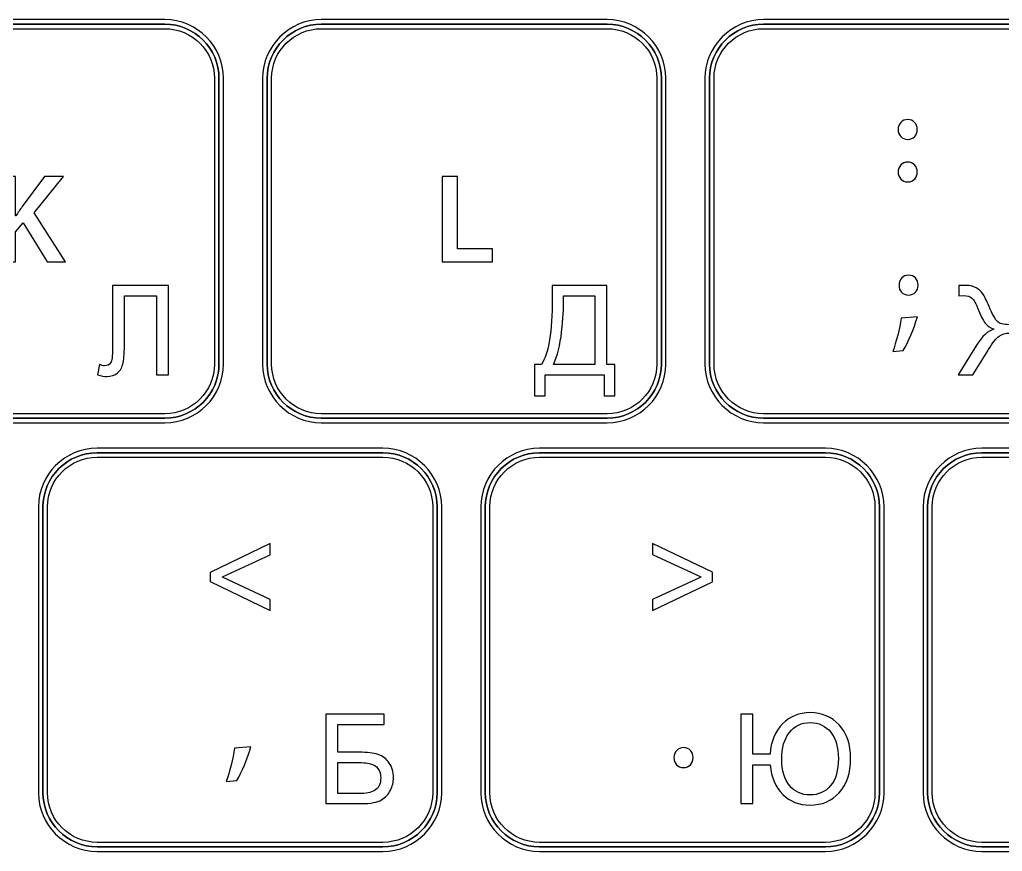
# Model space of a CAD drawing. Header units: millimetres. Extents: x -129 to 142, y -94 to 111.
# Drawn here: x 43.45 to 85.39, y 27.02 to 62.53 of the extents above; entities that cross this region are included whole.
import ezdxf

# ---------------------------------------------------------------- set-up
doc = ezdxf.new("R2010")
doc.units = ezdxf.units.MM
doc.header["$MEASUREMENT"] = 0
doc.layers.add('layer 1', color=7, linetype='Continuous')

msp = doc.modelspace()

# ---------------------------------------------------------------- linework, layer by layer
at = {"layer": 'layer 1', "color": 7, "lineweight": 25}
for points, knots in [([(49.6437, 45.3236), (49.6437, 45.3236), (37.4427, 45.3236), (37.4427, 45.3236), (37.4427, 45.3236), (36.062, 45.3236), (34.9376, 46.4474), (34.9376, 47.8281), (34.9376, 47.8281), (34.9376, 47.8281), (34.9376, 60.0295), (34.9376, 60.0295), (34.9376, 60.0295), (34.9376, 61.4102), (36.062, 62.5336), (37.4427, 62.5336), (37.4427, 62.5336), (37.4427, 62.5336), (49.6437, 62.5336), (49.6437, 62.5336), (49.6437, 62.5336), (51.0252, 62.5336), (52.1482, 61.4102), (52.1482, 60.0295), (52.1482, 60.0295), (52.1482, 60.0295), (52.1482, 47.8281), (52.1482, 47.8281), (52.1482, 47.8281), (52.1482, 46.4474), (51.0252, 45.3236), (49.6437, 45.3236)], [0, 0, 0, 0, 0.1111111, 0.1111111, 0.1111111, 0.1111111, 0.2222222, 0.2222222, 0.2222222, 0.2222222, 0.3333333, 0.3333333, 0.3333333, 0.3333333, 0.4444444, 0.4444444, 0.4444444, 0.4444444, 0.5555556, 0.5555556, 0.5555556, 0.5555556, 0.6666667, 0.6666667, 0.6666667, 0.6666667, 0.7777778, 0.7777778, 0.7777778, 0.7777778, 1, 1, 1, 1]), ([(68.524, 45.3236), (68.524, 45.3236), (56.3231, 45.3236), (56.3231, 45.3236), (56.3231, 45.3236), (54.9424, 45.3236), (53.819, 46.4474), (53.819, 47.8281), (53.819, 47.8281), (53.819, 47.8281), (53.819, 60.0295), (53.819, 60.0295), (53.819, 60.0295), (53.819, 61.4102), (54.9424, 62.5336), (56.3231, 62.5336), (56.3231, 62.5336), (56.3231, 62.5336), (68.524, 62.5336), (68.524, 62.5336), (68.524, 62.5336), (69.9042, 62.5336), (71.028, 61.4102), (71.028, 60.0295), (71.028, 60.0295), (71.028, 60.0295), (71.028, 47.8281), (71.028, 47.8281), (71.028, 47.8281), (71.028, 46.4474), (69.9042, 45.3236), (68.524, 45.3236)], [0, 0, 0, 0, 0.1111111, 0.1111111, 0.1111111, 0.1111111, 0.2222222, 0.2222222, 0.2222222, 0.2222222, 0.3333333, 0.3333333, 0.3333333, 0.3333333, 0.4444444, 0.4444444, 0.4444444, 0.4444444, 0.5555556, 0.5555556, 0.5555556, 0.5555556, 0.6666667, 0.6666667, 0.6666667, 0.6666667, 0.7777778, 0.7777778, 0.7777778, 0.7777778, 1, 1, 1, 1]), ([(87.4034, 45.3236), (87.4034, 45.3236), (75.203, 45.3236), (75.203, 45.3236), (75.203, 45.3236), (73.8208, 45.3236), (72.6979, 46.4474), (72.6979, 47.8281), (72.6979, 47.8281), (72.6979, 47.8281), (72.6979, 60.0295), (72.6979, 60.0295), (72.6979, 60.0295), (72.6979, 61.4102), (73.8208, 62.5336), (75.203, 62.5336), (75.203, 62.5336), (75.203, 62.5336), (87.4034, 62.5336), (87.4034, 62.5336), (87.4034, 62.5336), (88.7851, 62.5336), (89.9085, 61.4102), (89.9085, 60.0295), (89.9085, 60.0295), (89.9085, 60.0295), (89.9085, 47.8281), (89.9085, 47.8281), (89.9085, 47.8281), (89.9085, 46.4474), (88.7851, 45.3236), (87.4034, 45.3236)], [0, 0, 0, 0, 0.1111111, 0.1111111, 0.1111111, 0.1111111, 0.2222222, 0.2222222, 0.2222222, 0.2222222, 0.3333333, 0.3333333, 0.3333333, 0.3333333, 0.4444444, 0.4444444, 0.4444444, 0.4444444, 0.5555556, 0.5555556, 0.5555556, 0.5555556, 0.6666667, 0.6666667, 0.6666667, 0.6666667, 0.7777778, 0.7777778, 0.7777778, 0.7777778, 1, 1, 1, 1]), ([(37.4427, 62.148), (37.4427, 62.148), (37.4427, 62.148), (37.4427, 62.148), (37.4427, 62.148), (36.2733, 62.148), (35.3238, 61.1979), (35.3238, 60.0295), (35.3238, 60.0295), (35.3238, 60.0295), (35.3238, 47.8281), (35.3238, 47.8281), (35.3238, 47.8281), (35.3238, 46.6597), (36.2733, 45.7086), (37.4427, 45.7086), (37.4427, 45.7086), (37.4427, 45.7086), (49.6437, 45.7086), (49.6437, 45.7086), (49.6437, 45.7086), (50.8129, 45.7086), (51.7626, 46.6597), (51.7626, 47.8281), (51.7626, 47.8281), (51.7626, 47.8281), (51.7626, 60.0295), (51.7626, 60.0295), (51.7626, 60.0295), (51.7626, 61.1979), (50.8129, 62.148), (49.6437, 62.148), (49.6437, 62.148), (49.6437, 62.148), (37.4427, 62.148), (37.4427, 62.148)], [0, 0, 0, 0, 0.1, 0.1, 0.1, 0.1, 0.2, 0.2, 0.2, 0.2, 0.3, 0.3, 0.3, 0.3, 0.4, 0.4, 0.4, 0.4, 0.5, 0.5, 0.5, 0.5, 0.6, 0.6, 0.6, 0.6, 0.7, 0.7, 0.7, 0.7, 0.8, 0.8, 0.8, 0.8, 1, 1, 1, 1]), ([(56.3231, 62.148), (56.3231, 62.148), (56.3231, 62.148), (56.3231, 62.148), (56.3231, 62.148), (55.1547, 62.148), (54.2031, 61.1979), (54.2031, 60.0295), (54.2031, 60.0295), (54.2031, 60.0295), (54.2031, 47.8281), (54.2031, 47.8281), (54.2031, 47.8281), (54.2031, 46.6597), (55.1547, 45.7086), (56.3231, 45.7086), (56.3231, 45.7086), (56.3231, 45.7086), (68.524, 45.7086), (68.524, 45.7086), (68.524, 45.7086), (69.6919, 45.7086), (70.6434, 46.6597), (70.6434, 47.8281), (70.6434, 47.8281), (70.6434, 47.8281), (70.6434, 60.0295), (70.6434, 60.0295), (70.6434, 60.0295), (70.6434, 61.1979), (69.6919, 62.148), (68.524, 62.148), (68.524, 62.148), (68.524, 62.148), (56.3231, 62.148), (56.3231, 62.148)], [0, 0, 0, 0, 0.1, 0.1, 0.1, 0.1, 0.2, 0.2, 0.2, 0.2, 0.3, 0.3, 0.3, 0.3, 0.4, 0.4, 0.4, 0.4, 0.5, 0.5, 0.5, 0.5, 0.6, 0.6, 0.6, 0.6, 0.7, 0.7, 0.7, 0.7, 0.8, 0.8, 0.8, 0.8, 1, 1, 1, 1]), ([(75.203, 62.148), (75.203, 62.148), (75.203, 62.148), (75.203, 62.148), (75.203, 62.148), (74.0332, 62.148), (73.0835, 61.1979), (73.0835, 60.0295), (73.0835, 60.0295), (73.0835, 60.0295), (73.0835, 47.8281), (73.0835, 47.8281), (73.0835, 47.8281), (73.0835, 46.6597), (74.0332, 45.7086), (75.203, 45.7086), (75.203, 45.7086), (75.203, 45.7086), (87.4034, 45.7086), (87.4034, 45.7086), (87.4034, 45.7086), (88.5728, 45.7086), (89.5229, 46.6597), (89.5229, 47.8281), (89.5229, 47.8281), (89.5229, 47.8281), (89.5229, 60.0295), (89.5229, 60.0295), (89.5229, 60.0295), (89.5229, 61.1979), (88.5728, 62.148), (87.4034, 62.148), (87.4034, 62.148), (87.4034, 62.148), (75.203, 62.148), (75.203, 62.148)], [0, 0, 0, 0, 0.1, 0.1, 0.1, 0.1, 0.2, 0.2, 0.2, 0.2, 0.3, 0.3, 0.3, 0.3, 0.4, 0.4, 0.4, 0.4, 0.5, 0.5, 0.5, 0.5, 0.6, 0.6, 0.6, 0.6, 0.7, 0.7, 0.7, 0.7, 0.8, 0.8, 0.8, 0.8, 1, 1, 1, 1]), ([(58.9553, 27.0219), (58.9553, 27.0219), (46.754, 27.0219), (46.754, 27.0219), (46.754, 27.0219), (45.3727, 27.0219), (44.2494, 28.1458), (44.2494, 29.5265), (44.2494, 29.5265), (44.2494, 29.5265), (44.2494, 41.727), (44.2494, 41.727), (44.2494, 41.727), (44.2494, 43.1081), (45.3727, 44.2315), (46.754, 44.2315), (46.754, 44.2315), (46.754, 44.2315), (58.9553, 44.2315), (58.9553, 44.2315), (58.9553, 44.2315), (60.3366, 44.2315), (61.4604, 43.1081), (61.4604, 41.727), (61.4604, 41.727), (61.4604, 41.727), (61.4604, 29.5265), (61.4604, 29.5265), (61.4604, 29.5265), (61.4604, 28.1458), (60.3366, 27.0219), (58.9553, 27.0219)], [0, 0, 0, 0, 0.1111111, 0.1111111, 0.1111111, 0.1111111, 0.2222222, 0.2222222, 0.2222222, 0.2222222, 0.3333333, 0.3333333, 0.3333333, 0.3333333, 0.4444444, 0.4444444, 0.4444444, 0.4444444, 0.5555556, 0.5555556, 0.5555556, 0.5555556, 0.6666667, 0.6666667, 0.6666667, 0.6666667, 0.7777778, 0.7777778, 0.7777778, 0.7777778, 1, 1, 1, 1]), ([(77.8357, 27.0219), (77.8357, 27.0219), (65.6339, 27.0219), (65.6339, 27.0219), (65.6339, 27.0219), (64.2536, 27.0219), (63.1302, 28.1458), (63.1302, 29.5265), (63.1302, 29.5265), (63.1302, 29.5265), (63.1302, 41.727), (63.1302, 41.727), (63.1302, 41.727), (63.1302, 43.1081), (64.2536, 44.2315), (65.6339, 44.2315), (65.6339, 44.2315), (65.6339, 44.2315), (77.8357, 44.2315), (77.8357, 44.2315), (77.8357, 44.2315), (79.2166, 44.2315), (80.3398, 43.1081), (80.3398, 41.727), (80.3398, 41.727), (80.3398, 41.727), (80.3398, 29.5265), (80.3398, 29.5265), (80.3398, 29.5265), (80.3398, 28.1458), (79.2166, 27.0219), (77.8357, 27.0219)], [0, 0, 0, 0, 0.1111111, 0.1111111, 0.1111111, 0.1111111, 0.2222222, 0.2222222, 0.2222222, 0.2222222, 0.3333333, 0.3333333, 0.3333333, 0.3333333, 0.4444444, 0.4444444, 0.4444444, 0.4444444, 0.5555556, 0.5555556, 0.5555556, 0.5555556, 0.6666667, 0.6666667, 0.6666667, 0.6666667, 0.7777778, 0.7777778, 0.7777778, 0.7777778, 1, 1, 1, 1]), ([(96.7151, 27.0219), (96.7151, 27.0219), (84.5137, 27.0219), (84.5137, 27.0219), (84.5137, 27.0219), (83.133, 27.0219), (82.0096, 28.1458), (82.0096, 29.5265), (82.0096, 29.5265), (82.0096, 29.5265), (82.0096, 41.727), (82.0096, 41.727), (82.0096, 41.727), (82.0096, 43.1081), (83.133, 44.2315), (84.5137, 44.2315), (84.5137, 44.2315), (84.5137, 44.2315), (96.7151, 44.2315), (96.7151, 44.2315), (96.7151, 44.2315), (98.0974, 44.2315), (99.2198, 43.1081), (99.2198, 41.727), (99.2198, 41.727), (99.2198, 41.727), (99.2198, 29.5265), (99.2198, 29.5265), (99.2198, 29.5265), (99.2198, 28.1458), (98.0974, 27.0219), (96.7151, 27.0219)], [0, 0, 0, 0, 0.1111111, 0.1111111, 0.1111111, 0.1111111, 0.2222222, 0.2222222, 0.2222222, 0.2222222, 0.3333333, 0.3333333, 0.3333333, 0.3333333, 0.4444444, 0.4444444, 0.4444444, 0.4444444, 0.5555556, 0.5555556, 0.5555556, 0.5555556, 0.6666667, 0.6666667, 0.6666667, 0.6666667, 0.7777778, 0.7777778, 0.7777778, 0.7777778, 1, 1, 1, 1]), ([(46.754, 43.8465), (46.754, 43.8465), (46.754, 43.8465), (46.754, 43.8465), (46.754, 43.8465), (45.5856, 43.8465), (44.6354, 42.8962), (44.6354, 41.727), (44.6354, 41.727), (44.6354, 41.727), (44.6354, 29.5265), (44.6354, 29.5265), (44.6354, 29.5265), (44.6354, 28.3572), (45.5856, 27.4069), (46.754, 27.4069), (46.754, 27.4069), (46.754, 27.4069), (58.9553, 27.4069), (58.9553, 27.4069), (58.9553, 27.4069), (60.1247, 27.4069), (61.0753, 28.3572), (61.0753, 29.5265), (61.0753, 29.5265), (61.0753, 29.5265), (61.0753, 41.727), (61.0753, 41.727), (61.0753, 41.727), (61.0753, 42.8962), (60.1247, 43.8465), (58.9553, 43.8465), (58.9553, 43.8465), (58.9553, 43.8465), (46.754, 43.8465), (46.754, 43.8465)], [0, 0, 0, 0, 0.1, 0.1, 0.1, 0.1, 0.2, 0.2, 0.2, 0.2, 0.3, 0.3, 0.3, 0.3, 0.4, 0.4, 0.4, 0.4, 0.5, 0.5, 0.5, 0.5, 0.6, 0.6, 0.6, 0.6, 0.7, 0.7, 0.7, 0.7, 0.8, 0.8, 0.8, 0.8, 1, 1, 1, 1]), ([(65.6339, 43.8465), (65.6339, 43.8465), (65.6339, 43.8465), (65.6339, 43.8465), (65.6339, 43.8465), (64.4659, 43.8465), (63.5144, 42.8962), (63.5144, 41.727), (63.5144, 41.727), (63.5144, 41.727), (63.5144, 29.5265), (63.5144, 29.5265), (63.5144, 29.5265), (63.5144, 28.3572), (64.4659, 27.4069), (65.6339, 27.4069), (65.6339, 27.4069), (65.6339, 27.4069), (77.8357, 27.4069), (77.8357, 27.4069), (77.8357, 27.4069), (79.0037, 27.4069), (79.9548, 28.3572), (79.9548, 29.5265), (79.9548, 29.5265), (79.9548, 29.5265), (79.9548, 41.727), (79.9548, 41.727), (79.9548, 41.727), (79.9548, 42.8962), (79.0037, 43.8465), (77.8357, 43.8465), (77.8357, 43.8465), (77.8357, 43.8465), (65.6339, 43.8465), (65.6339, 43.8465)], [0, 0, 0, 0, 0.1, 0.1, 0.1, 0.1, 0.2, 0.2, 0.2, 0.2, 0.3, 0.3, 0.3, 0.3, 0.4, 0.4, 0.4, 0.4, 0.5, 0.5, 0.5, 0.5, 0.6, 0.6, 0.6, 0.6, 0.7, 0.7, 0.7, 0.7, 0.8, 0.8, 0.8, 0.8, 1, 1, 1, 1]), ([(84.5137, 43.8465), (84.5137, 43.8465), (84.5137, 43.8465), (84.5137, 43.8465), (84.5137, 43.8465), (83.3459, 43.8465), (82.3958, 42.8962), (82.3958, 41.727), (82.3958, 41.727), (82.3958, 41.727), (82.3958, 29.5265), (82.3958, 29.5265), (82.3958, 29.5265), (82.3958, 28.3572), (83.3459, 27.4069), (84.5137, 27.4069), (84.5137, 27.4069), (84.5137, 27.4069), (96.7151, 27.4069), (96.7151, 27.4069), (96.7151, 27.4069), (97.8851, 27.4069), (98.8346, 28.3572), (98.8346, 29.5265), (98.8346, 29.5265), (98.8346, 29.5265), (98.8346, 41.727), (98.8346, 41.727), (98.8346, 41.727), (98.8346, 42.8962), (97.8851, 43.8465), (96.7151, 43.8465), (96.7151, 43.8465), (96.7151, 43.8465), (84.5137, 43.8465), (84.5137, 43.8465)], [0, 0, 0, 0, 0.1, 0.1, 0.1, 0.1, 0.2, 0.2, 0.2, 0.2, 0.3, 0.3, 0.3, 0.3, 0.4, 0.4, 0.4, 0.4, 0.5, 0.5, 0.5, 0.5, 0.6, 0.6, 0.6, 0.6, 0.7, 0.7, 0.7, 0.7, 0.8, 0.8, 0.8, 0.8, 1, 1, 1, 1])]:
    msp.add_open_spline(points, degree=3, knots=knots, dxfattribs=at)
at = {"layer": 'layer 1', "color": 7}
for points in [[(51.9553, 47.8281), (51.9553, 46.5521), (50.9201, 45.5163), (49.6437, 45.5163), (49.6437, 45.5163), (49.6437, 45.5163), (37.4427, 45.5163), (37.4427, 45.5163), (37.4427, 45.5163), (36.1662, 45.5163), (35.1309, 46.5521), (35.1309, 47.8281), (35.1309, 47.8281), (35.1309, 47.8281), (35.1309, 60.0295), (35.1309, 60.0295), (35.1309, 60.0295), (35.1309, 61.306), (36.1662, 62.3413), (37.4427, 62.3413), (37.4427, 62.3413), (37.4427, 62.3413), (49.6437, 62.3413), (49.6437, 62.3413), (49.6437, 62.3413), (50.9201, 62.3413), (51.9553, 61.306), (51.9553, 60.0295), (51.9553, 60.0295), (51.9553, 60.0295), (51.9553, 47.8281), (51.9553, 47.8281)], [(70.8357, 47.8281), (70.8357, 46.5521), (69.8004, 45.5163), (68.524, 45.5163), (68.524, 45.5163), (68.524, 45.5163), (56.3231, 45.5163), (56.3231, 45.5163), (56.3231, 45.5163), (55.0466, 45.5163), (54.0103, 46.5521), (54.0103, 47.8281), (54.0103, 47.8281), (54.0103, 47.8281), (54.0103, 60.0295), (54.0103, 60.0295), (54.0103, 60.0295), (54.0103, 61.306), (55.0466, 62.3413), (56.3231, 62.3413), (56.3231, 62.3413), (56.3231, 62.3413), (68.524, 62.3413), (68.524, 62.3413), (68.524, 62.3413), (69.8004, 62.3413), (70.8357, 61.306), (70.8357, 60.0295), (70.8357, 60.0295), (70.8357, 60.0295), (70.8357, 47.8281), (70.8357, 47.8281)], [(89.7157, 47.8281), (89.7157, 46.5521), (88.6804, 45.5163), (87.4034, 45.5163), (87.4034, 45.5163), (87.4034, 45.5163), (75.203, 45.5163), (75.203, 45.5163), (75.203, 45.5163), (73.9261, 45.5163), (72.8908, 46.5521), (72.8908, 47.8281), (72.8908, 47.8281), (72.8908, 47.8281), (72.8908, 60.0295), (72.8908, 60.0295), (72.8908, 60.0295), (72.8908, 61.306), (73.9261, 62.3413), (75.203, 62.3413), (75.203, 62.3413), (75.203, 62.3413), (87.4034, 62.3413), (87.4034, 62.3413), (87.4034, 62.3413), (88.6804, 62.3413), (89.7157, 61.306), (89.7157, 60.0295), (89.7157, 60.0295), (89.7157, 60.0295), (89.7157, 47.8281), (89.7157, 47.8281)], [(61.2672, 29.5265), (61.2672, 28.2501), (60.2329, 27.2148), (58.9553, 27.2148), (58.9553, 27.2148), (58.9553, 27.2148), (46.754, 27.2148), (46.754, 27.2148), (46.754, 27.2148), (45.478, 27.2148), (44.4427, 28.2501), (44.4427, 29.5265), (44.4427, 29.5265), (44.4427, 29.5265), (44.4427, 41.727), (44.4427, 41.727), (44.4427, 41.727), (44.4427, 43.0044), (45.478, 44.0397), (46.754, 44.0397), (46.754, 44.0397), (46.754, 44.0397), (58.9553, 44.0397), (58.9553, 44.0397), (58.9553, 44.0397), (60.2329, 44.0397), (61.2672, 43.0044), (61.2672, 41.727), (61.2672, 41.727), (61.2672, 41.727), (61.2672, 29.5265), (61.2672, 29.5265)], [(80.1476, 29.5265), (80.1476, 28.2501), (79.1122, 27.2148), (77.8357, 27.2148), (77.8357, 27.2148), (77.8357, 27.2148), (65.6339, 27.2148), (65.6339, 27.2148), (65.6339, 27.2148), (64.3568, 27.2148), (63.3231, 28.2501), (63.3231, 29.5265), (63.3231, 29.5265), (63.3231, 29.5265), (63.3231, 41.727), (63.3231, 41.727), (63.3231, 41.727), (63.3231, 43.0044), (64.3568, 44.0397), (65.6339, 44.0397), (65.6339, 44.0397), (65.6339, 44.0397), (77.8357, 44.0397), (77.8357, 44.0397), (77.8357, 44.0397), (79.1122, 44.0397), (80.1476, 43.0044), (80.1476, 41.727), (80.1476, 41.727), (80.1476, 41.727), (80.1476, 29.5265), (80.1476, 29.5265)], [(99.0265, 29.5265), (99.0265, 28.2501), (97.9926, 27.2148), (96.7151, 27.2148), (96.7151, 27.2148), (96.7151, 27.2148), (84.5137, 27.2148), (84.5137, 27.2148), (84.5137, 27.2148), (83.2383, 27.2148), (82.2015, 28.2501), (82.2015, 29.5265), (82.2015, 29.5265), (82.2015, 29.5265), (82.2015, 41.727), (82.2015, 41.727), (82.2015, 41.727), (82.2015, 43.0044), (83.2383, 44.0397), (84.5137, 44.0397), (84.5137, 44.0397), (84.5137, 44.0397), (96.7151, 44.0397), (96.7151, 44.0397), (96.7151, 44.0397), (97.9926, 44.0397), (99.0265, 43.0044), (99.0265, 41.727), (99.0265, 41.727), (99.0265, 41.727), (99.0265, 29.5265), (99.0265, 29.5265)]]:
    msp.add_open_spline(points, degree=3, knots=[0, 0, 0, 0, 0.1111111, 0.1111111, 0.1111111, 0.1111111, 0.2222222, 0.2222222, 0.2222222, 0.2222222, 0.3333333, 0.3333333, 0.3333333, 0.3333333, 0.4444444, 0.4444444, 0.4444444, 0.4444444, 0.5555556, 0.5555556, 0.5555556, 0.5555556, 0.6666667, 0.6666667, 0.6666667, 0.6666667, 0.7777778, 0.7777778, 0.7777778, 0.7777778, 1, 1, 1, 1], dxfattribs=at)
at = {"layer": 'layer 1', "color": 251, "lineweight": 25}
for points in [[(37.4427, 62.3413), (37.4427, 62.3413), (49.6437, 62.3413), (49.6437, 62.3413)], [(49.6437, 62.3413), (50.9201, 62.3413), (51.9553, 61.306), (51.9553, 60.0295)], [(54.0103, 60.0295), (54.0103, 61.306), (55.0466, 62.3413), (56.3231, 62.3413)], [(56.3231, 62.3413), (56.3231, 62.3413), (68.524, 62.3413), (68.524, 62.3413)], [(68.524, 62.3413), (69.8004, 62.3413), (70.8357, 61.306), (70.8357, 60.0295)], [(72.8908, 60.0295), (72.8908, 61.306), (73.9261, 62.3413), (75.203, 62.3413)], [(75.203, 62.3413), (75.203, 62.3413), (87.4034, 62.3413), (87.4034, 62.3413)], [(51.9553, 60.0295), (51.9553, 60.0295), (51.9553, 47.8281), (51.9553, 47.8281)], [(54.0103, 47.8281), (54.0103, 47.8281), (54.0103, 60.0295), (54.0103, 60.0295)], [(70.8357, 60.0295), (70.8357, 60.0295), (70.8357, 47.8281), (70.8357, 47.8281)], [(72.8908, 47.8281), (72.8908, 47.8281), (72.8908, 60.0295), (72.8908, 60.0295)], [(51.9553, 47.8281), (51.9553, 46.5521), (50.9201, 45.5163), (49.6437, 45.5163)], [(56.3231, 45.5163), (55.0466, 45.5163), (54.0103, 46.5521), (54.0103, 47.8281)], [(70.8357, 47.8281), (70.8357, 46.5521), (69.8004, 45.5163), (68.524, 45.5163)], [(75.203, 45.5163), (73.9261, 45.5163), (72.8908, 46.5521), (72.8908, 47.8281)], [(49.6437, 45.5163), (49.6437, 45.5163), (37.4427, 45.5163), (37.4427, 45.5163)], [(68.524, 45.5163), (68.524, 45.5163), (56.3231, 45.5163), (56.3231, 45.5163)], [(87.4034, 45.5163), (87.4034, 45.5163), (75.203, 45.5163), (75.203, 45.5163)], [(44.4427, 41.727), (44.4427, 43.0044), (45.478, 44.0397), (46.754, 44.0397)], [(46.754, 44.0397), (46.754, 44.0397), (58.9553, 44.0397), (58.9553, 44.0397)], [(58.9553, 44.0397), (60.2329, 44.0397), (61.2672, 43.0044), (61.2672, 41.727)], [(63.3231, 41.727), (63.3231, 43.0044), (64.3568, 44.0397), (65.6339, 44.0397)], [(65.6339, 44.0397), (65.6339, 44.0397), (77.8357, 44.0397), (77.8357, 44.0397)], [(77.8357, 44.0397), (79.1122, 44.0397), (80.1476, 43.0044), (80.1476, 41.727)], [(82.2015, 41.727), (82.2015, 43.0044), (83.2383, 44.0397), (84.5137, 44.0397)], [(84.5137, 44.0397), (84.5137, 44.0397), (96.7151, 44.0397), (96.7151, 44.0397)], [(44.4427, 29.5265), (44.4427, 29.5265), (44.4427, 41.727), (44.4427, 41.727)], [(61.2672, 41.727), (61.2672, 41.727), (61.2672, 29.5265), (61.2672, 29.5265)], [(63.3231, 29.5265), (63.3231, 29.5265), (63.3231, 41.727), (63.3231, 41.727)], [(80.1476, 41.727), (80.1476, 41.727), (80.1476, 29.5265), (80.1476, 29.5265)], [(82.2015, 29.5265), (82.2015, 29.5265), (82.2015, 41.727), (82.2015, 41.727)], [(46.754, 27.2148), (45.478, 27.2148), (44.4427, 28.2501), (44.4427, 29.5265)], [(61.2672, 29.5265), (61.2672, 28.2501), (60.2329, 27.2148), (58.9553, 27.2148)], [(65.6339, 27.2148), (64.3568, 27.2148), (63.3231, 28.2501), (63.3231, 29.5265)], [(80.1476, 29.5265), (80.1476, 28.2501), (79.1122, 27.2148), (77.8357, 27.2148)], [(84.5137, 27.2148), (83.2383, 27.2148), (82.2015, 28.2501), (82.2015, 29.5265)], [(58.9553, 27.2148), (58.9553, 27.2148), (46.754, 27.2148), (46.754, 27.2148)], [(77.8357, 27.2148), (77.8357, 27.2148), (65.6339, 27.2148), (65.6339, 27.2148)], [(96.7151, 27.2148), (96.7151, 27.2148), (84.5137, 27.2148), (84.5137, 27.2148)]]:
    msp.add_open_spline(points, degree=3, dxfattribs=at)
at = {"layer": 'layer 1', "color": 252}
for points, knots in [([(81.3473, 57.4206), (81.1095, 57.4206), (80.9427, 57.5989), (80.9427, 57.8414), (80.9427, 57.8414), (80.9427, 58.0905), (81.1144, 58.2676), (81.3511, 58.2676), (81.3511, 58.2676), (81.5942, 58.2676), (81.7567, 58.0905), (81.7617, 57.8414), (81.7617, 57.8414), (81.7617, 57.5989), (81.6002, 57.4206), (81.3511, 57.4206), (81.3511, 57.4206), (81.3511, 57.4206), (81.3473, 57.4206), (81.3473, 57.4206)], [0, 0, 0, 0, 0.1666667, 0.1666667, 0.1666667, 0.1666667, 0.3333333, 0.3333333, 0.3333333, 0.3333333, 0.5, 0.5, 0.5, 0.5, 0.6666667, 0.6666667, 0.6666667, 0.6666667, 1, 1, 1, 1]), ([(81.3473, 55.6035), (81.3473, 55.6035), (81.3473, 55.6035), (81.3473, 55.6035), (81.3473, 55.6035), (81.1095, 55.6035), (80.9427, 55.7866), (80.9427, 56.0243), (80.9427, 56.0243), (80.9427, 56.2714), (81.1144, 56.4505), (81.3511, 56.4505), (81.3511, 56.4505), (81.5942, 56.4505), (81.7567, 56.2772), (81.7617, 56.0243), (81.7617, 56.0243), (81.7617, 55.7866), (81.6002, 55.6035), (81.3511, 55.6035), (81.3511, 55.6035), (81.3511, 55.6035), (81.3473, 55.6035), (81.3473, 55.6035)], [0, 0, 0, 0, 0.1428571, 0.1428571, 0.1428571, 0.1428571, 0.2857143, 0.2857143, 0.2857143, 0.2857143, 0.4285714, 0.4285714, 0.4285714, 0.4285714, 0.5714286, 0.5714286, 0.5714286, 0.5714286, 0.7142857, 0.7142857, 0.7142857, 0.7142857, 1, 1, 1, 1]), ([(42.6147, 55.8306), (42.6147, 55.8306), (43.2723, 55.8306), (43.2723, 55.8306), (43.2723, 55.8306), (43.2723, 55.8306), (43.2723, 54.1577), (43.2723, 54.1577), (43.2723, 54.1577), (43.2723, 54.1577), (43.289, 54.1577), (43.289, 54.1577), (43.289, 54.1577), (43.3751, 54.2986), (43.4661, 54.4273), (43.5536, 54.5526), (43.5536, 54.5526), (43.5536, 54.5526), (44.5019, 55.8306), (44.5019, 55.8306), (44.5019, 55.8306), (44.5019, 55.8306), (45.3219, 55.8306), (45.3219, 55.8306), (45.3219, 55.8306), (45.3219, 55.8306), (44.0709, 54.283), (44.0709, 54.283), (44.0709, 54.283), (44.0709, 54.283), (45.4031, 52.1943), (45.4031, 52.1943), (45.4031, 52.1943), (45.4031, 52.1943), (44.6261, 52.1943), (44.6261, 52.1943), (44.6261, 52.1943), (44.6261, 52.1943), (43.5962, 53.8618), (43.5962, 53.8618), (43.5962, 53.8618), (43.5962, 53.8618), (43.2723, 53.4732), (43.2723, 53.4732), (43.2723, 53.4732), (43.2723, 53.4732), (43.2723, 52.1943), (43.2723, 52.1943), (43.2723, 52.1943), (43.2723, 52.1943), (42.6147, 52.1943), (42.6147, 52.1943), (42.6147, 52.1943), (42.6147, 52.1943), (42.6147, 55.8306), (42.6147, 55.8306)], [0, 0, 0, 0, 0.0666667, 0.0666667, 0.0666667, 0.0666667, 0.1333333, 0.1333333, 0.1333333, 0.1333333, 0.2, 0.2, 0.2, 0.2, 0.2666667, 0.2666667, 0.2666667, 0.2666667, 0.3333333, 0.3333333, 0.3333333, 0.3333333, 0.4, 0.4, 0.4, 0.4, 0.4666667, 0.4666667, 0.4666667, 0.4666667, 0.5333333, 0.5333333, 0.5333333, 0.5333333, 0.6, 0.6, 0.6, 0.6, 0.6666667, 0.6666667, 0.6666667, 0.6666667, 0.7333333, 0.7333333, 0.7333333, 0.7333333, 0.8, 0.8, 0.8, 0.8, 0.8666667, 0.8666667, 0.8666667, 0.8666667, 1, 1, 1, 1]), ([(61.4756, 55.8306), (61.4756, 55.8306), (62.1401, 55.8306), (62.1401, 55.8306), (62.1401, 55.8306), (62.1401, 55.8306), (62.1401, 52.7501), (62.1401, 52.7501), (62.1401, 52.7501), (62.1401, 52.7501), (63.6337, 52.7501), (63.6337, 52.7501), (63.6337, 52.7501), (63.6337, 52.7501), (63.6337, 52.1943), (63.6337, 52.1943), (63.6337, 52.1943), (63.6337, 52.1943), (61.4756, 52.1943), (61.4756, 52.1943), (61.4756, 52.1943), (61.4756, 52.1943), (61.4756, 55.8306), (61.4756, 55.8306)], [0, 0, 0, 0, 0.1428571, 0.1428571, 0.1428571, 0.1428571, 0.2857143, 0.2857143, 0.2857143, 0.2857143, 0.4285714, 0.4285714, 0.4285714, 0.4285714, 0.5714286, 0.5714286, 0.5714286, 0.5714286, 0.7142857, 0.7142857, 0.7142857, 0.7142857, 1, 1, 1, 1]), ([(81.3785, 50.7764), (81.3785, 50.7764), (81.3785, 50.7764), (81.3785, 50.7764), (81.3785, 50.7764), (81.1412, 50.7764), (80.9743, 50.9535), (80.9799, 51.1962), (80.9799, 51.1962), (80.9799, 51.4452), (81.1472, 51.6224), (81.3845, 51.6224), (81.3845, 51.6224), (81.6276, 51.6224), (81.7891, 51.4452), (81.7945, 51.1962), (81.7945, 51.1962), (81.7945, 50.9535), (81.632, 50.7764), (81.3845, 50.7764), (81.3845, 50.7764), (81.3845, 50.7764), (81.3785, 50.7764), (81.3785, 50.7764)], [0, 0, 0, 0, 0.1428571, 0.1428571, 0.1428571, 0.1428571, 0.2857143, 0.2857143, 0.2857143, 0.2857143, 0.4285714, 0.4285714, 0.4285714, 0.4285714, 0.5714286, 0.5714286, 0.5714286, 0.5714286, 0.7142857, 0.7142857, 0.7142857, 0.7142857, 1, 1, 1, 1]), ([(80.7102, 48.3644), (80.8614, 48.7738), (81.0061, 49.3419), (81.0703, 49.7885), (81.0703, 49.7885), (81.0703, 49.7885), (81.7665, 49.8419), (81.7665, 49.8419), (81.7665, 49.8419), (81.6109, 49.3361), (81.3737, 48.7534), (81.1628, 48.4078), (81.1628, 48.4078), (81.1628, 48.4078), (80.7102, 48.3644), (80.7102, 48.3644)], [0, 0, 0, 0, 0.2, 0.2, 0.2, 0.2, 0.4, 0.4, 0.4, 0.4, 0.6, 0.6, 0.6, 0.6, 1, 1, 1, 1]), ([(51.5767, 38.9308), (51.5767, 38.9308), (54.1326, 40.1716), (54.1326, 40.1716), (54.1326, 40.1716), (54.1326, 40.1716), (54.1326, 39.6857), (54.1326, 39.6857), (54.1326, 39.6857), (54.1326, 39.6857), (52.1056, 38.7419), (52.1056, 38.7419), (52.1056, 38.7419), (52.1056, 38.7419), (52.1056, 38.7311), (52.1056, 38.7311), (52.1056, 38.7311), (52.1056, 38.7311), (54.1326, 37.782), (54.1326, 37.782), (54.1326, 37.782), (54.1326, 37.782), (54.1326, 37.3024), (54.1326, 37.3024), (54.1326, 37.3024), (54.1326, 37.3024), (51.5767, 38.5428), (51.5767, 38.5428), (51.5767, 38.5428), (51.5767, 38.5428), (51.5767, 38.9308), (51.5767, 38.9308)], [0, 0, 0, 0, 0.1111111, 0.1111111, 0.1111111, 0.1111111, 0.2222222, 0.2222222, 0.2222222, 0.2222222, 0.3333333, 0.3333333, 0.3333333, 0.3333333, 0.4444444, 0.4444444, 0.4444444, 0.4444444, 0.5555556, 0.5555556, 0.5555556, 0.5555556, 0.6666667, 0.6666667, 0.6666667, 0.6666667, 0.7777778, 0.7777778, 0.7777778, 0.7777778, 1, 1, 1, 1]), ([(73.0135, 38.5314), (73.0135, 38.5314), (70.4565, 37.3024), (70.4565, 37.3024), (70.4565, 37.3024), (70.4565, 37.3024), (70.4565, 37.782), (70.4565, 37.782), (70.4565, 37.782), (70.4565, 37.782), (72.517, 38.7311), (72.517, 38.7311), (72.517, 38.7311), (72.517, 38.7311), (72.517, 38.7419), (72.517, 38.7419), (72.517, 38.7419), (72.517, 38.7419), (70.4565, 39.6921), (70.4565, 39.6921), (70.4565, 39.6921), (70.4565, 39.6921), (70.4565, 40.1716), (70.4565, 40.1716), (70.4565, 40.1716), (70.4565, 40.1716), (73.0135, 38.942), (73.0135, 38.942), (73.0135, 38.942), (73.0135, 38.942), (73.0135, 38.5314), (73.0135, 38.5314)], [0, 0, 0, 0, 0.1111111, 0.1111111, 0.1111111, 0.1111111, 0.2222222, 0.2222222, 0.2222222, 0.2222222, 0.3333333, 0.3333333, 0.3333333, 0.3333333, 0.4444444, 0.4444444, 0.4444444, 0.4444444, 0.5555556, 0.5555556, 0.5555556, 0.5555556, 0.6666667, 0.6666667, 0.6666667, 0.6666667, 0.7777778, 0.7777778, 0.7777778, 0.7777778, 1, 1, 1, 1]), ([(52.2617, 30.004), (52.4065, 30.4146), (52.5528, 30.9807), (52.6228, 31.4278), (52.6228, 31.4278), (52.6228, 31.4278), (53.319, 31.4826), (53.319, 31.4826), (53.319, 31.4826), (53.1679, 30.9743), (52.926, 30.392), (52.7147, 30.047), (52.7147, 30.047), (52.7147, 30.047), (52.2617, 30.004), (52.2617, 30.004)], [0, 0, 0, 0, 0.2, 0.2, 0.2, 0.2, 0.4, 0.4, 0.4, 0.4, 0.6, 0.6, 0.6, 0.6, 1, 1, 1, 1]), ([(71.7782, 30.5979), (71.5403, 30.5979), (71.374, 30.781), (71.374, 31.0237), (71.374, 31.0237), (71.374, 31.2713), (71.5467, 31.4498), (71.7834, 31.4498), (71.7834, 31.4498), (72.0261, 31.4498), (72.1936, 31.2766), (72.1936, 31.0237), (72.1936, 31.0237), (72.1936, 30.781), (72.0321, 30.5979), (71.7834, 30.5979), (71.7834, 30.5979), (71.7834, 30.5979), (71.7782, 30.5979), (71.7782, 30.5979)], [0, 0, 0, 0, 0.1666667, 0.1666667, 0.1666667, 0.1666667, 0.3333333, 0.3333333, 0.3333333, 0.3333333, 0.5, 0.5, 0.5, 0.5, 0.6666667, 0.6666667, 0.6666667, 0.6666667, 1, 1, 1, 1])]:
    msp.add_open_spline(points, degree=3, knots=knots, dxfattribs=at)
at = {"layer": 'layer 1'}
for points, knots in [([(47.4129, 51.1824), (47.4129, 51.1824), (49.7976, 51.1824), (49.7976, 51.1824), (49.7976, 51.1824), (49.7976, 51.1824), (49.7976, 47.3625), (49.7976, 47.3625), (49.7976, 47.3625), (49.7976, 47.3625), (49.2908, 47.3625), (49.2908, 47.3625), (49.2908, 47.3625), (49.2908, 47.3625), (49.2908, 50.7342), (49.2908, 50.7342), (49.2908, 50.7342), (49.2908, 50.7342), (47.9197, 50.7342), (47.9197, 50.7342), (47.9197, 50.7342), (47.9197, 50.7342), (47.9197, 48.7665), (47.9197, 48.7665), (47.9197, 48.7665), (47.9197, 48.3664), (47.901, 48.0738), (47.8637, 47.888), (47.8637, 47.888), (47.8263, 47.7013), (47.7472, 47.5572), (47.6271, 47.4532), (47.6271, 47.4532), (47.5071, 47.3501), (47.3542, 47.2985), (47.1701, 47.2985), (47.1701, 47.2985), (47.0581, 47.2985), (46.9238, 47.3216), (46.7673, 47.3678), (46.7673, 47.3678), (46.7673, 47.3678), (46.858, 47.816), (46.858, 47.816), (46.858, 47.816), (46.9407, 47.7733), (47.0118, 47.752), (47.0705, 47.752), (47.0705, 47.752), (47.1843, 47.752), (47.2706, 47.7946), (47.3275, 47.8809), (47.3275, 47.8809), (47.3844, 47.9671), (47.4129, 48.1699), (47.4129, 48.49), (47.4129, 48.49), (47.4129, 48.49), (47.4129, 51.1824), (47.4129, 51.1824)], [0, 0, 0, 0, 0.0625, 0.0625, 0.0625, 0.0625, 0.125, 0.125, 0.125, 0.125, 0.1875, 0.1875, 0.1875, 0.1875, 0.25, 0.25, 0.25, 0.25, 0.3125, 0.3125, 0.3125, 0.3125, 0.375, 0.375, 0.375, 0.375, 0.4375, 0.4375, 0.4375, 0.4375, 0.5, 0.5, 0.5, 0.5, 0.5625, 0.5625, 0.5625, 0.5625, 0.625, 0.625, 0.625, 0.625, 0.6875, 0.6875, 0.6875, 0.6875, 0.75, 0.75, 0.75, 0.75, 0.8125, 0.8125, 0.8125, 0.8125, 0.875, 0.875, 0.875, 0.875, 1, 1, 1, 1]), ([(66.1807, 51.1824), (66.1807, 51.1824), (68.5067, 51.1824), (68.5067, 51.1824), (68.5067, 51.1824), (68.5067, 51.1824), (68.5067, 47.8106), (68.5067, 47.8106), (68.5067, 47.8106), (68.5067, 47.8106), (68.8482, 47.8106), (68.8482, 47.8106), (68.8482, 47.8106), (68.8482, 47.8106), (68.8482, 46.4716), (68.8482, 46.4716), (68.8482, 46.4716), (68.8482, 46.4716), (68.4, 46.4716), (68.4, 46.4716), (68.4, 46.4716), (68.4, 46.4716), (68.4, 47.3625), (68.4, 47.3625), (68.4, 47.3625), (68.4, 47.3625), (65.8712, 47.3625), (65.8712, 47.3625), (65.8712, 47.3625), (65.8712, 47.3625), (65.8712, 46.4716), (65.8712, 46.4716), (65.8712, 46.4716), (65.8712, 46.4716), (65.4231, 46.4716), (65.4231, 46.4716), (65.4231, 46.4716), (65.4231, 46.4716), (65.4231, 47.8106), (65.4231, 47.8106), (65.4231, 47.8106), (65.4231, 47.8106), (65.7165, 47.8106), (65.7165, 47.8106), (65.7165, 47.8106), (66.026, 48.2748), (66.1807, 49.2129), (66.1807, 50.624), (66.1807, 50.624), (66.1807, 50.624), (66.1807, 51.1824), (66.1807, 51.1824)], [0, 0, 0, 0, 0.0714286, 0.0714286, 0.0714286, 0.0714286, 0.1428571, 0.1428571, 0.1428571, 0.1428571, 0.2142857, 0.2142857, 0.2142857, 0.2142857, 0.2857143, 0.2857143, 0.2857143, 0.2857143, 0.3571429, 0.3571429, 0.3571429, 0.3571429, 0.4285714, 0.4285714, 0.4285714, 0.4285714, 0.5, 0.5, 0.5, 0.5, 0.5714286, 0.5714286, 0.5714286, 0.5714286, 0.6428571, 0.6428571, 0.6428571, 0.6428571, 0.7142857, 0.7142857, 0.7142857, 0.7142857, 0.7857143, 0.7857143, 0.7857143, 0.7857143, 0.8571429, 0.8571429, 0.8571429, 0.8571429, 1, 1, 1, 1]), ([(86.2075, 51.1824), (86.2075, 51.1824), (86.2075, 49.5072), (86.2075, 49.5072), (86.2075, 49.5072), (86.4555, 49.5072), (86.6254, 49.5534), (86.7187, 49.645), (86.7187, 49.645), (86.8112, 49.7366), (86.9286, 49.9509), (87.0717, 50.2896), (87.0717, 50.2896), (87.1766, 50.5413), (87.2629, 50.7182), (87.3322, 50.8214), (87.3322, 50.8214), (87.4007, 50.9254), (87.4985, 51.0116), (87.6257, 51.0819), (87.6257, 51.0819), (87.7528, 51.1521), (87.8924, 51.1877), (88.0436, 51.1877), (88.0436, 51.1877), (88.209, 51.1877), (88.3121, 51.1859), (88.3521, 51.1824), (88.3521, 51.1824), (88.3521, 51.1824), (88.3521, 50.7449), (88.3521, 50.7449), (88.3521, 50.7449), (88.3361, 50.7449), (88.3032, 50.7458), (88.2534, 50.7476), (88.2534, 50.7476), (88.1974, 50.7493), (88.1636, 50.7502), (88.1521, 50.7502), (88.1521, 50.7502), (87.9902, 50.7502), (87.8702, 50.7111), (87.7928, 50.6329), (87.7928, 50.6329), (87.7128, 50.5546), (87.6212, 50.3874), (87.519, 50.1314), (87.519, 50.1314), (87.4078, 49.8539), (87.3118, 49.6654), (87.23, 49.565), (87.23, 49.565), (87.1491, 49.4645), (87.0308, 49.3818), (86.8761, 49.3151), (86.8761, 49.3151), (87.1268, 49.2458), (87.3687, 49.019), (87.6034, 48.634), (87.6034, 48.634), (87.6034, 48.634), (88.3895, 47.3625), (88.3895, 47.3625), (88.3895, 47.3625), (88.3895, 47.3625), (87.7644, 47.3625), (87.7644, 47.3625), (87.7644, 47.3625), (87.7644, 47.3625), (87.1242, 48.3975), (87.1242, 48.3975), (87.1242, 48.3975), (86.9544, 48.6731), (86.8112, 48.867), (86.6956, 48.9799), (86.6956, 48.9799), (86.58, 49.0928), (86.4173, 49.1497), (86.2075, 49.1497), (86.2075, 49.1497), (86.2075, 49.1497), (86.2075, 47.3625), (86.2075, 47.3625), (86.2075, 47.3625), (86.2075, 47.3625), (85.69, 47.3625), (85.69, 47.3625), (85.69, 47.3625), (85.69, 47.3625), (85.69, 49.1497), (85.69, 49.1497), (85.69, 49.1497), (85.5237, 49.1497), (85.377, 49.1062), (85.2489, 49.0181), (85.2489, 49.0181), (85.1218, 48.9301), (84.9733, 48.7407), (84.8035, 48.45), (84.8035, 48.45), (84.8035, 48.45), (84.7714, 48.3984), (84.7714, 48.3984), (84.7714, 48.3984), (84.7714, 48.3984), (84.1304, 47.3625), (84.1304, 47.3625), (84.1304, 47.3625), (84.1304, 47.3625), (83.5026, 47.3625), (83.5026, 47.3625), (83.5026, 47.3625), (83.5026, 47.3625), (84.2895, 48.634), (84.2895, 48.634), (84.2895, 48.634), (84.5296, 49.0208), (84.7732, 49.2475), (85.0204, 49.3151), (85.0204, 49.3151), (84.8826, 49.3711), (84.7706, 49.4458), (84.6843, 49.5392), (84.6843, 49.5392), (84.5972, 49.6325), (84.494, 49.8299), (84.374, 50.1305), (84.374, 50.1305), (84.2646, 50.4043), (84.1704, 50.5759), (84.0921, 50.6453), (84.0921, 50.6453), (84.0139, 50.7155), (83.8983, 50.7502), (83.7436, 50.7502), (83.7436, 50.7502), (83.7436, 50.7502), (83.54, 50.7449), (83.54, 50.7449), (83.54, 50.7449), (83.54, 50.7449), (83.54, 51.1824), (83.54, 51.1824), (83.54, 51.1824), (83.5595, 51.1859), (83.6564, 51.1877), (83.8325, 51.1877), (83.8325, 51.1877), (83.9996, 51.1877), (84.1446, 51.153), (84.2673, 51.0846), (84.2673, 51.0846), (84.39, 51.0161), (84.486, 50.9298), (84.5563, 50.8267), (84.5563, 50.8267), (84.6256, 50.7227), (84.7145, 50.5439), (84.8239, 50.2887), (84.8239, 50.2887), (84.9688, 49.9455), (85.0871, 49.7304), (85.1778, 49.6432), (85.1778, 49.6432), (85.2694, 49.5561), (85.4401, 49.5107), (85.69, 49.5072), (85.69, 49.5072), (85.69, 49.5072), (85.69, 51.1824), (85.69, 51.1824), (85.69, 51.1824), (85.69, 51.1824), (86.2075, 51.1824), (86.2075, 51.1824)], [0, 0, 0, 0, 0.0222222, 0.0222222, 0.0222222, 0.0222222, 0.0444444, 0.0444444, 0.0444444, 0.0444444, 0.0666667, 0.0666667, 0.0666667, 0.0666667, 0.0888889, 0.0888889, 0.0888889, 0.0888889, 0.1111111, 0.1111111, 0.1111111, 0.1111111, 0.1333333, 0.1333333, 0.1333333, 0.1333333, 0.1555556, 0.1555556, 0.1555556, 0.1555556, 0.1777778, 0.1777778, 0.1777778, 0.1777778, 0.2, 0.2, 0.2, 0.2, 0.2222222, 0.2222222, 0.2222222, 0.2222222, 0.2444444, 0.2444444, 0.2444444, 0.2444444, 0.2666667, 0.2666667, 0.2666667, 0.2666667, 0.2888889, 0.2888889, 0.2888889, 0.2888889, 0.3111111, 0.3111111, 0.3111111, 0.3111111, 0.3333333, 0.3333333, 0.3333333, 0.3333333, 0.3555556, 0.3555556, 0.3555556, 0.3555556, 0.3777778, 0.3777778, 0.3777778, 0.3777778, 0.4, 0.4, 0.4, 0.4, 0.4222222, 0.4222222, 0.4222222, 0.4222222, 0.4444444, 0.4444444, 0.4444444, 0.4444444, 0.4666667, 0.4666667, 0.4666667, 0.4666667, 0.4888889, 0.4888889, 0.4888889, 0.4888889, 0.5111111, 0.5111111, 0.5111111, 0.5111111, 0.5333333, 0.5333333, 0.5333333, 0.5333333, 0.5555556, 0.5555556, 0.5555556, 0.5555556, 0.5777778, 0.5777778, 0.5777778, 0.5777778, 0.6, 0.6, 0.6, 0.6, 0.6222222, 0.6222222, 0.6222222, 0.6222222, 0.6444444, 0.6444444, 0.6444444, 0.6444444, 0.6666667, 0.6666667, 0.6666667, 0.6666667, 0.6888889, 0.6888889, 0.6888889, 0.6888889, 0.7111111, 0.7111111, 0.7111111, 0.7111111, 0.7333333, 0.7333333, 0.7333333, 0.7333333, 0.7555556, 0.7555556, 0.7555556, 0.7555556, 0.7777778, 0.7777778, 0.7777778, 0.7777778, 0.8, 0.8, 0.8, 0.8, 0.8222222, 0.8222222, 0.8222222, 0.8222222, 0.8444444, 0.8444444, 0.8444444, 0.8444444, 0.8666667, 0.8666667, 0.8666667, 0.8666667, 0.8888889, 0.8888889, 0.8888889, 0.8888889, 0.9111111, 0.9111111, 0.9111111, 0.9111111, 0.9333333, 0.9333333, 0.9333333, 0.9333333, 0.9555556, 0.9555556, 0.9555556, 0.9555556, 1, 1, 1, 1]), ([(67.9999, 50.7342), (67.9999, 50.7342), (66.6662, 50.7342), (66.6662, 50.7342), (66.6662, 50.7342), (66.6662, 50.7342), (66.6662, 50.5386), (66.6662, 50.5386), (66.6662, 50.5386), (66.6662, 50.2132), (66.6368, 49.7677), (66.5781, 49.2031), (66.5781, 49.2031), (66.5203, 48.6385), (66.4047, 48.1743), (66.234, 47.8106), (66.234, 47.8106), (66.234, 47.8106), (67.9999, 47.8106), (67.9999, 47.8106), (67.9999, 47.8106), (67.9999, 47.8106), (67.9999, 50.7342), (67.9999, 50.7342)], [0, 0, 0, 0, 0.1428571, 0.1428571, 0.1428571, 0.1428571, 0.2857143, 0.2857143, 0.2857143, 0.2857143, 0.4285714, 0.4285714, 0.4285714, 0.4285714, 0.5714286, 0.5714286, 0.5714286, 0.5714286, 0.7142857, 0.7142857, 0.7142857, 0.7142857, 1, 1, 1, 1]), ([(56.5217, 32.8809), (56.5217, 32.8809), (59.0025, 32.8809), (59.0025, 32.8809), (59.0025, 32.8809), (59.0025, 32.8809), (59.0025, 32.4327), (59.0025, 32.4327), (59.0025, 32.4327), (59.0025, 32.4327), (57.0286, 32.4327), (57.0286, 32.4327), (57.0286, 32.4327), (57.0286, 32.4327), (57.0286, 31.2537), (57.0286, 31.2537), (57.0286, 31.2537), (57.0286, 31.2537), (57.9408, 31.2537), (57.9408, 31.2537), (57.9408, 31.2537), (58.2778, 31.2537), (58.5455, 31.2217), (58.7447, 31.1568), (58.7447, 31.1568), (58.9438, 31.0927), (59.103, 30.9718), (59.223, 30.7931), (59.223, 30.7931), (59.3431, 30.6153), (59.4026, 30.4081), (59.4026, 30.1716), (59.4026, 30.1716), (59.4026, 29.9786), (59.36, 29.7981), (59.2737, 29.631), (59.2737, 29.631), (59.1875, 29.4629), (59.0594, 29.326), (58.8887, 29.2202), (58.8887, 29.2202), (58.7189, 29.1144), (58.4281, 29.061), (58.0182, 29.061), (58.0182, 29.061), (58.0182, 29.061), (56.5217, 29.061), (56.5217, 29.061), (56.5217, 29.061), (56.5217, 29.061), (56.5217, 32.8809), (56.5217, 32.8809)], [0, 0, 0, 0, 0.0714286, 0.0714286, 0.0714286, 0.0714286, 0.1428571, 0.1428571, 0.1428571, 0.1428571, 0.2142857, 0.2142857, 0.2142857, 0.2142857, 0.2857143, 0.2857143, 0.2857143, 0.2857143, 0.3571429, 0.3571429, 0.3571429, 0.3571429, 0.4285714, 0.4285714, 0.4285714, 0.4285714, 0.5, 0.5, 0.5, 0.5, 0.5714286, 0.5714286, 0.5714286, 0.5714286, 0.6428571, 0.6428571, 0.6428571, 0.6428571, 0.7142857, 0.7142857, 0.7142857, 0.7142857, 0.7857143, 0.7857143, 0.7857143, 0.7857143, 0.8571429, 0.8571429, 0.8571429, 0.8571429, 1, 1, 1, 1]), ([(74.2306, 32.8809), (74.2306, 32.8809), (74.7375, 32.8809), (74.7375, 32.8809), (74.7375, 32.8809), (74.7375, 32.8809), (74.7375, 31.1683), (74.7375, 31.1683), (74.7375, 31.1683), (74.7375, 31.1683), (75.4737, 31.1683), (75.4737, 31.1683), (75.4737, 31.1683), (75.5101, 31.7089), (75.6871, 32.1411), (76.0063, 32.4621), (76.0063, 32.4621), (76.3246, 32.7839), (76.7194, 32.9449), (77.1907, 32.9449), (77.1907, 32.9449), (77.6868, 32.9449), (78.0985, 32.7697), (78.4248, 32.4185), (78.4248, 32.4185), (78.7512, 32.0682), (78.9148, 31.5925), (78.9148, 30.9914), (78.9148, 30.9914), (78.9148, 30.3672), (78.752, 29.8781), (78.4257, 29.526), (78.4257, 29.526), (78.1003, 29.173), (77.6833, 28.997), (77.1747, 28.997), (77.1747, 28.997), (76.7132, 28.997), (76.3291, 29.1499), (76.0214, 29.4549), (76.0214, 29.4549), (75.7138, 29.7599), (75.5324, 30.1814), (75.479, 30.7202), (75.479, 30.7202), (75.479, 30.7202), (74.7375, 30.7202), (74.7375, 30.7202), (74.7375, 30.7202), (74.7375, 30.7202), (74.7375, 29.061), (74.7375, 29.061), (74.7375, 29.061), (74.7375, 29.061), (74.2306, 29.061), (74.2306, 29.061), (74.2306, 29.061), (74.2306, 29.061), (74.2306, 32.8809), (74.2306, 32.8809)], [0, 0, 0, 0, 0.0625, 0.0625, 0.0625, 0.0625, 0.125, 0.125, 0.125, 0.125, 0.1875, 0.1875, 0.1875, 0.1875, 0.25, 0.25, 0.25, 0.25, 0.3125, 0.3125, 0.3125, 0.3125, 0.375, 0.375, 0.375, 0.375, 0.4375, 0.4375, 0.4375, 0.4375, 0.5, 0.5, 0.5, 0.5, 0.5625, 0.5625, 0.5625, 0.5625, 0.625, 0.625, 0.625, 0.625, 0.6875, 0.6875, 0.6875, 0.6875, 0.75, 0.75, 0.75, 0.75, 0.8125, 0.8125, 0.8125, 0.8125, 0.875, 0.875, 0.875, 0.875, 1, 1, 1, 1]), ([(75.9752, 30.9531), (75.9752, 30.4703), (76.0863, 30.0951), (76.3077, 29.8292), (76.3077, 29.8292), (76.5291, 29.5625), (76.8199, 29.4291), (77.18, 29.4291), (77.18, 29.4291), (77.5481, 29.4291), (77.8424, 29.5625), (78.0621, 29.8301), (78.0621, 29.8301), (78.2817, 30.0978), (78.3919, 30.4819), (78.3919, 30.9843), (78.3919, 30.9843), (78.3919, 31.46), (78.2835, 31.8343), (78.0674, 32.1082), (78.0674, 32.1082), (77.8513, 32.3811), (77.5588, 32.5181), (77.1898, 32.5181), (77.1898, 32.5181), (76.8146, 32.5181), (76.5185, 32.3794), (76.3006, 32.1028), (76.3006, 32.1028), (76.0837, 31.8254), (75.9752, 31.4422), (75.9752, 30.9531)], [0, 0, 0, 0, 0.1111111, 0.1111111, 0.1111111, 0.1111111, 0.2222222, 0.2222222, 0.2222222, 0.2222222, 0.3333333, 0.3333333, 0.3333333, 0.3333333, 0.4444444, 0.4444444, 0.4444444, 0.4444444, 0.5555556, 0.5555556, 0.5555556, 0.5555556, 0.6666667, 0.6666667, 0.6666667, 0.6666667, 0.7777778, 0.7777778, 0.7777778, 0.7777778, 1, 1, 1, 1]), ([(57.0286, 29.4931), (57.0286, 29.4931), (58.0395, 29.4931), (58.0395, 29.4931), (58.0395, 29.4931), (58.3125, 29.4931), (58.517, 29.5483), (58.654, 29.6594), (58.654, 29.6594), (58.79, 29.7706), (58.8585, 29.9368), (58.8585, 30.1582), (58.8585, 30.1582), (58.8585, 30.3165), (58.8193, 30.4481), (58.7411, 30.5539), (58.7411, 30.5539), (58.6628, 30.6597), (58.5544, 30.73), (58.4157, 30.7646), (58.4157, 30.7646), (58.2761, 30.7993), (58.0387, 30.8162), (57.7034, 30.8162), (57.7034, 30.8162), (57.7034, 30.8162), (57.0286, 30.8162), (57.0286, 30.8162), (57.0286, 30.8162), (57.0286, 30.8162), (57.0286, 29.4931), (57.0286, 29.4931)], [0, 0, 0, 0, 0.1111111, 0.1111111, 0.1111111, 0.1111111, 0.2222222, 0.2222222, 0.2222222, 0.2222222, 0.3333333, 0.3333333, 0.3333333, 0.3333333, 0.4444444, 0.4444444, 0.4444444, 0.4444444, 0.5555556, 0.5555556, 0.5555556, 0.5555556, 0.6666667, 0.6666667, 0.6666667, 0.6666667, 0.7777778, 0.7777778, 0.7777778, 0.7777778, 1, 1, 1, 1])]:
    msp.add_open_spline(points, degree=3, knots=knots, dxfattribs=at)

doc.saveas('drawing.dxf')
